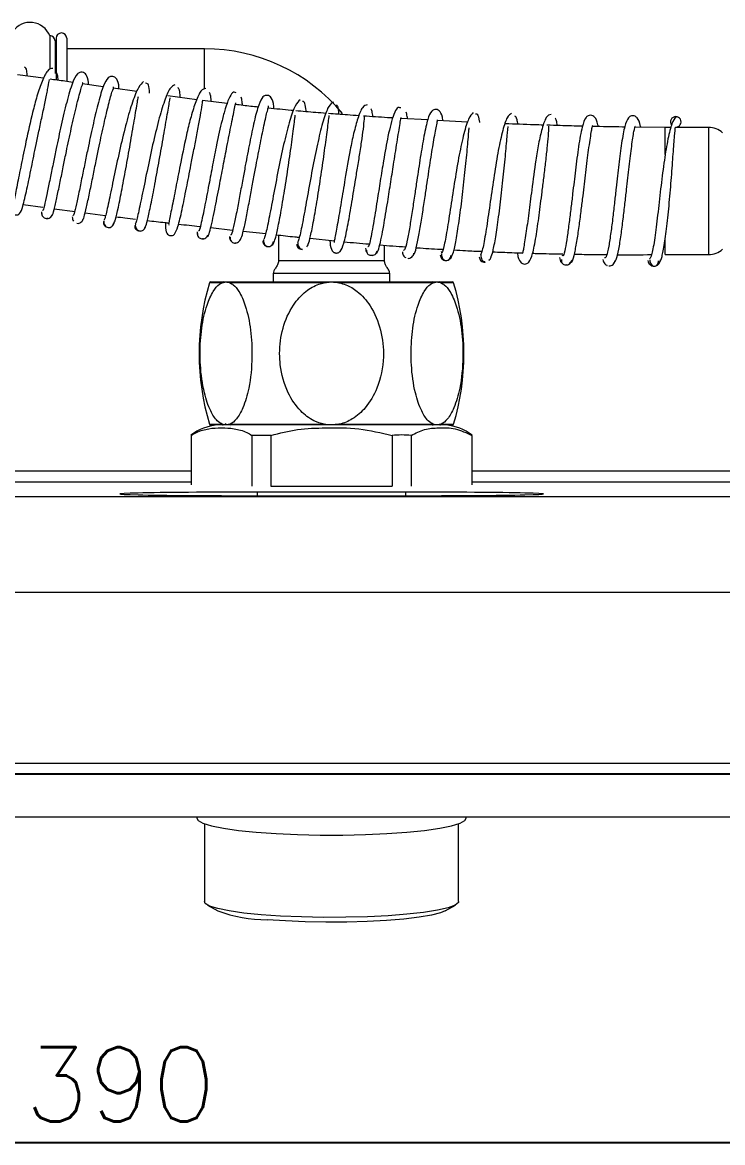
# Model space of a CAD drawing. Extents: x 14808 to 20058, y -13198 to -11680.
# Drawn here: x 18575.6 to 18608.6, y -12795.5 to -12742.6 of the extents above; entities that cross this region are included whole.
import ezdxf

# ---------------------------------------------------------------- set-up
doc = ezdxf.new("R2010")
doc.units = 0
doc.header["$LTSCALE"] = 7
doc.header["$MEASUREMENT"] = 0
doc.layers.get('0').update_dxf_attribs({"color": 2, "linetype": 'CONTINUOUS'})
doc.layers.add('D', color=2, linetype='CONTINUOUS')
doc.styles.add('GHS', font='romans', dxfattribs={"bigfont": 'ghs'})

# ---------------------------------------------------------------- blocks, each defined once
blk = doc.blocks.new('A$C52DF3C04')
at = {"color": 7, "linetype": 'Continuous', "lineweight": 15}
for p, q in [((49.6, 20.918), (49.6, 20.125)), ((49.725, 20.793), (49.725, 20.025)), ((49.75, 20.856), (49.75, 19.879)), ((50, 20.856), (50, 19.842)), ((49.75, 20.606), (49.725, 20.606)), ((53.25, 20.606), (50, 20.606)), ((49.456, 19.911), (48.84, 19.995)), ((50.864, 19.714), (50.374, 19.783)), ((51.656, 19.601), (51.098, 19.681)), ((53.07, 19.406), (52.388, 19.499)), ((53.787, 19.317), (53.208, 19.387)), ((58.519, 18.928), (57.887, 18.965)), ((59.462, 18.879), (58.75, 18.915)), ((64.125, 18.751), (63.407, 18.758)), ((64.26, 18.751), (64.125, 18.751)), ((65.148, 18.751), (64.368, 18.751)), ((48.974, 16.932), (49.439, 16.869)), ((49.707, 16.833), (50.201, 16.766)), ((50.435, 16.736), (50.91, 16.677)), ((51.702, 16.317), (51.742, 16.311)), ((53.399, 16.388), (53.916, 16.33)), ((54.165, 16.303), (54.696, 16.246)), ((55, 16.213), (55, 15.607)), ((55.742, 16.136), (56.317, 16.078)), ((55.531, 15.885), (55.566, 15.88)), ((57.5, 15.607), (57.5, 15.971)), ((58.841, 15.822), (58.849, 15.794)), ((64.125, 15.751), (65.148, 15.751)), ((59.838, 15.591), (59.871, 15.585)), ((53.394, 15.106), (53.694, 15.106)), ((53.672, 15.088), (53.76, 15.106)), ((56.074, 15.088), (53.848, 15.088)), ((53.868, 15.106), (56.076, 15.106)), ((54.875, 15.303), (54.875, 15.106)), ((56.074, 15.088), (56.25, 15.106)), ((56.424, 15.106), (58.632, 15.106)), ((58.652, 15.088), (56.426, 15.088)), ((57.625, 15.106), (57.625, 15.303)), ((58.652, 15.088), (58.74, 15.106)), ((58.806, 15.106), (59.106, 15.106)), ((53.694, 11.731), (53.394, 11.731)), ((53.734, 11.769), (53.756, 11.757)), ((53.848, 11.749), (53.76, 11.731)), ((53.848, 11.749), (56.074, 11.749)), ((53.857, 11.705), (53.857, 11.705)), ((56.076, 11.731), (53.868, 11.731)), ((56.426, 11.749), (56.25, 11.731)), ((58.632, 11.731), (56.424, 11.731)), ((56.426, 11.749), (58.652, 11.749)), ((58.828, 11.749), (58.74, 11.731)), ((59.106, 11.731), (58.806, 11.731)), ((52.938, 11.487), (52.938, 10.321)), ((54.819, 11.487), (54.369, 11.487)), ((54.369, 11.487), (54.369, 10.289)), ((54.819, 11.487), (54.819, 10.285)), ((57.681, 11.487), (57.681, 10.285)), ((58.131, 11.487), (58.131, 10.289)), ((59.563, 11.487), (59.563, 10.321)), ((58, 10.148), (54.5, 10.148)), ((54.5, 10.063), (58, 10.063)), ((54.819, 10.285), (57.681, 10.285)), ((109.323, 10.033), (3.177, 10.033)), ((8.973, 7.783), (103.527, 7.783)), ((9.069, 3.75), (103.431, 3.75)), ((103.5, 3.481), (9, 3.481)), ((103.431, 3.5), (9.069, 3.5)), ((105.625, 2.481), (6.875, 2.481)), ((53.075, 2.481), (53.075, 2.451)), ((59.425, 2.451), (59.425, 2.481)), ((53.25, 2.321), (53.25, 0.486)), ((59.25, 0.486), (59.25, 2.321)), ((53.322, 0.404), (53.566, 0.268)), ((58.934, 0.268), (59.178, 0.404))]:
    blk.add_line(p, q, dxfattribs=at)
at = {"color": 8, "linetype": 'Continuous', "lineweight": 15}
for p, q in [((53.25, 19.657), (53.25, 20.606)), ((64.125, 18.116), (64.125, 18.751)), ((65.148, 18.751), (65.148, 15.751)), ((64.125, 15.751), (64.125, 16.12)), ((57.5, 15.607), (55, 15.607)), ((53.672, 15.088), (53.37, 15.088)), ((57.625, 15.303), (54.875, 15.303)), ((59.13, 15.088), (58.828, 15.088)), ((53.37, 11.749), (53.672, 11.749)), ((58.828, 11.749), (59.13, 11.749)), ((52.938, 10.64), (17.912, 10.64)), ((107.14, 10.64), (59.563, 10.64)), ((17.915, 10.39), (52.938, 10.39)), ((59.563, 10.39), (107.14, 10.39)), ((54.5, 10.063), (54.5, 10.148)), ((58, 10.063), (58, 10.148))]:
    blk.add_line(p, q, dxfattribs=at)
at = {"color": 7, "linetype": 'Continuous', "lineweight": 15, "flags": 128}
for points in [[(53.075, 2.451), (53.101, 2.401), (53.214, 2.335), (53.415, 2.273), (53.697, 2.216), (54.053, 2.165), (54.472, 2.123), (54.942, 2.09), (55.45, 2.068), (55.981, 2.056), (56.519, 2.056), (57.05, 2.068), (57.558, 2.09), (58.028, 2.123), (58.447, 2.165), (58.803, 2.216), (59.085, 2.273), (59.286, 2.335), (59.399, 2.401), (59.425, 2.451)], [(54.59, 0.174), (54.181, 0.215), (53.835, 0.264), (53.563, 0.319), (53.372, 0.38), (53.269, 0.444), (53.25, 0.486)], [(59.25, 0.486), (59.244, 0.462), (59.166, 0.398), (58.999, 0.336), (58.749, 0.279), (58.422, 0.228), (58.03, 0.185), (57.584, 0.151), (57.097, 0.127), (56.584, 0.114), (56.061, 0.112), (55.544, 0.122), (55.049, 0.143), (54.59, 0.174)], [(58.934, 0.268), (58.822, 0.221), (58.606, 0.166), (58.315, 0.116), (57.958, 0.074), (57.546, 0.04), (57.092, 0.016), (56.611, 0.003), (56.118, 0), (55.63, 0.008), (55.161, 0.028), (54.728, 0.057)]]:
    blk.add_lwpolyline(points, dxfattribs=at)
at = {"color": 7, "linetype": 'Continuous', "lineweight": 15}
for centre, radius, start, end in [((49.136, 20.731), 0.5, 22.0243, 144.3147), ((49.6, 20.793), 0.125, 0, 90), ((49.875, 20.856), 0.125, 0, 180), ((53.25, 16.356), 4.25, 39.9379, 90), ((64.374, 18.884), 0.124, 89.4754, 216.4062), ((64.376, 18.883), 0.124, 267.1008, 90.3883), ((65.148, 18.251), 0.5, 48.5904, 90), ((65.148, 16.251), 0.5, 270, 311.4096), ((58.945, 13.418), 5.82, 163.3294, 196.6706), ((53.394, 15.081), 0.025, 90, 163.3294), ((53.695, 15.083), 0.0229, 92.1854, 167.3233), ((53.869, 15.084), 0.0218, 93.7734, 169.7372), ((56.14, 15.092), 0.0655, 167.4676, 183.1582), ((56.36, 15.092), 0.0655, 356.8418, 12.5324), ((58.631, 15.084), 0.0218, 10.2628, 86.2266), ((58.805, 15.083), 0.0229, 12.6767, 87.8146), ((59.106, 15.081), 0.025, 16.6706, 90), ((53.555, 13.418), 5.82, 343.3294, 16.6706), ((53.653, 10.549), 1.187, 94.971, 127.323), ((53.394, 11.756), 0.025, 196.6706, 270), ((53.695, 11.754), 0.0229, 192.6767, 267.8146), ((53.869, 11.752), 0.0218, 190.2628, 266.2266), ((56.14, 11.745), 0.0655, 176.8418, 192.5324), ((56.36, 11.745), 0.0655, 347.4676, 3.1582), ((58.631, 11.752), 0.0218, 273.7734, 349.7372), ((58.805, 11.754), 0.0229, 272.1854, 347.3233), ((58.847, 10.549), 1.187, 52.6846, 85.029), ((59.106, 11.756), 0.025, 270, 343.3294), ((54.728, 3.361), 3.304, 249.4145, 270.0015)]:
    blk.add_arc(centre, radius, start, end, dxfattribs=at)
for centre, start_param, end_param in [((54.5, 10.105), 1.570796, 4.712389), ((58, 10.105), 4.712389, 7.853982)]:
    blk.add_ellipse(centre, major_axis=(3.25, 0), ratio=0.013091, start_param=start_param, end_param=end_param, dxfattribs=at)
for points, knots in [([(49.67, 20.146), (49.63, 20.142), (49.554, 20.133), (49.423, 19.867), (49.303, 19.515), (49.173, 19.036), (49.047, 18.468), (48.923, 17.86), (48.841, 17.448), (48.789, 17.184), (48.762, 17.035), (48.745, 16.953), (48.753, 16.941), (48.756, 16.937)], [0, 0, 0, 0, 0.122003, 0.232758, 0.331688, 0.419025, 0.56044, 0.670863, 0.787102, 0.848853, 0.91261, 0.971703, 1, 1, 1, 1]), ([(49.07, 19.963), (49.067, 20.006), (49.057, 20.15), (49.026, 20.165), (49.005, 20.175)], [0, 0, 0, 0, 0.297509, 1, 1, 1, 1]), ([(48.69, 16.949), (48.69, 16.945), (48.685, 16.826), (48.696, 16.772), (48.737, 16.711), (48.766, 16.695), (48.782, 16.69), (48.796, 16.687), (48.823, 16.685), (48.856, 16.694), (48.916, 16.738), (48.967, 16.887), (49.056, 17.262), (49.163, 17.786), (49.262, 18.271), (49.349, 18.684), (49.423, 19.033), (49.496, 19.377), (49.556, 19.67), (49.591, 19.861), (49.594, 19.879), (49.595, 19.887)], [0, 0, 0, 0, 0.003789, 0.095794, 0.122937, 0.131869, 0.135275, 0.138082, 0.140889, 0.153195, 0.180408, 0.272716, 0.385335, 0.487976, 0.583862, 0.639758, 0.703668, 0.775053, 0.853369, 0.938361, 1, 1, 1, 1]), ([(50.515, 19.763), (50.514, 19.779), (50.509, 19.895), (50.481, 19.966), (50.428, 20.034), (50.364, 20.06), (50.296, 20.05), (50.221, 19.994), (50.13, 19.81), (50.005, 19.386), (49.874, 18.828), (49.768, 18.329), (49.683, 17.916), (49.612, 17.569), (49.543, 17.227), (49.483, 16.944), (49.442, 16.775), (49.435, 16.79), (49.432, 16.795)], [0, 0, 0, 0, 0.012445, 0.091422, 0.119395, 0.13973, 0.161475, 0.193804, 0.289935, 0.401675, 0.502524, 0.595585, 0.649774, 0.71215, 0.782542, 0.86078, 0.946636, 1, 1, 1, 1]), ([(50.146, 19.815), (50.021, 19.833), (49.843, 19.858), (49.663, 19.882), (49.609, 19.89)], [0, 0, 0, 0, 0.6947611, 1, 1, 1, 1]), ([(49.8, 19.864), (49.796, 19.91), (49.786, 20.01), (49.765, 20.039), (49.755, 20.055)], [0, 0, 0, 0, 0.47123, 1, 1, 1, 1]), ([(51.234, 19.661), (51.234, 19.668), (51.231, 19.792), (51.203, 19.863), (51.149, 19.935), (51.086, 19.962), (51.017, 19.952), (50.947, 19.901), (50.863, 19.743), (50.752, 19.376), (50.631, 18.868), (50.528, 18.389), (50.442, 17.972), (50.368, 17.612), (50.294, 17.244), (50.225, 16.92), (50.171, 16.688), (50.155, 16.675), (50.147, 16.668)], [0, 0, 0, 0, 0.005114, 0.092385, 0.122113, 0.142559, 0.163, 0.192656, 0.279579, 0.381709, 0.477187, 0.568782, 0.622692, 0.684791, 0.754992, 0.833169, 0.919193, 1, 1, 1, 1]), ([(51.814, 19.835), (51.774, 19.799), (51.693, 19.726), (51.552, 19.368), (51.406, 18.871), (51.26, 18.268), (51.125, 17.642), (51.01, 17.078), (50.937, 16.743), (50.895, 16.586), (50.882, 16.564), (50.875, 16.554)], [0, 0, 0, 0, 0.112149, 0.229052, 0.349586, 0.473206, 0.599771, 0.729407, 0.862425, 0.930692, 1, 1, 1, 1]), ([(49.645, 16.673), (49.651, 16.67), (49.666, 16.664), (49.715, 16.855), (49.78, 17.15), (49.852, 17.498), (49.923, 17.846), (50.007, 18.256), (50.112, 18.747), (50.212, 19.185), (50.286, 19.478), (50.336, 19.655), (50.368, 19.762), (50.385, 19.802), (50.377, 19.804), (50.376, 19.804)], [0, 0, 0, 0, 0.083793, 0.191071, 0.287886, 0.374418, 0.450866, 0.517363, 0.629706, 0.74968, 0.814049, 0.880947, 0.944151, 0.993551, 1, 1, 1, 1]), ([(50.377, 16.574), (50.387, 16.585), (50.406, 16.607), (50.464, 16.85), (50.534, 17.177), (50.609, 17.544), (50.682, 17.903), (50.767, 18.316), (50.868, 18.789), (50.984, 19.274), (51.063, 19.597), (51.119, 19.707), (51.102, 19.708), (51.102, 19.708)], [0, 0, 0, 0, 0.110814, 0.218165, 0.315291, 0.402303, 0.479285, 0.546327, 0.658707, 0.77419, 0.895533, 0.998208, 1, 1, 1, 1]), ([(52.55, 19.759), (52.514, 19.739), (52.438, 19.7), (52.306, 19.39), (52.167, 18.926), (52.026, 18.339), (51.891, 17.705), (51.771, 17.111), (51.691, 16.732), (51.642, 16.534), (51.625, 16.49), (51.617, 16.468)], [0, 0, 0, 0, 0.112078, 0.228818, 0.349217, 0.472757, 0.599301, 0.728996, 0.862175, 0.930562, 1, 1, 1, 1]), ([(51.955, 19.559), (51.954, 19.58), (51.948, 19.69), (51.922, 19.797), (51.883, 19.795), (51.863, 19.794)], [0, 0, 0, 0, 0.10241, 0.534371, 1, 1, 1, 1]), ([(53.284, 19.67), (53.246, 19.665), (53.174, 19.656), (53.05, 19.387), (52.938, 19.033), (52.817, 18.551), (52.7, 17.982), (52.582, 17.375), (52.502, 16.964), (52.45, 16.701), (52.421, 16.553), (52.402, 16.468), (52.408, 16.454), (52.411, 16.449)], [0, 0, 0, 0, 0.121923, 0.232646, 0.331539, 0.41879, 0.55999, 0.670092, 0.78541, 0.846458, 0.90938, 0.967866, 1, 1, 1, 1]), ([(52.678, 19.459), (52.676, 19.508), (52.667, 19.659), (52.639, 19.674), (52.621, 19.684)], [0, 0, 0, 0, 0.325783, 1, 1, 1, 1]), ([(53.996, 19.57), (53.969, 19.582), (53.918, 19.603), (53.83, 19.45), (53.746, 19.215), (53.648, 18.86), (53.547, 18.4), (53.444, 17.872), (53.345, 17.35), (53.262, 16.915), (53.197, 16.597), (53.154, 16.403), (53.124, 16.297), (53.116, 16.313), (53.114, 16.319)], [0, 0, 0, 0, 0.095446, 0.182622, 0.261413, 0.331969, 0.448984, 0.536791, 0.624045, 0.737873, 0.804835, 0.878104, 0.957528, 1, 1, 1, 1]), ([(53.412, 19.363), (53.411, 19.367), (53.409, 19.439), (53.396, 19.524), (53.378, 19.558), (53.369, 19.576)], [0, 0, 0, 0, 0.030966, 0.510198, 1, 1, 1, 1]), ([(51.113, 16.478), (51.125, 16.504), (51.149, 16.557), (51.217, 16.854), (51.306, 17.294), (51.409, 17.849), (51.515, 18.448), (51.609, 18.991), (51.67, 19.364), (51.686, 19.455), (51.691, 19.484)], [0, 0, 0, 0, 0.121486, 0.247971, 0.378795, 0.513315, 0.651011, 0.791628, 0.935506, 1, 1, 1, 1]), ([(51.857, 16.402), (51.872, 16.444), (51.901, 16.531), (51.975, 16.87), (52.068, 17.341), (52.173, 17.911), (52.278, 18.503), (52.368, 19.02), (52.426, 19.365), (52.439, 19.43), (52.444, 19.453)], [0, 0, 0, 0, 0.119323, 0.243608, 0.372259, 0.504636, 0.640196, 0.778686, 0.9204, 1, 1, 1, 1]), ([(52.33, 16.507), (52.33, 16.488), (52.328, 16.353), (52.342, 16.286), (52.389, 16.224), (52.419, 16.207), (52.448, 16.199), (52.512, 16.201), (52.56, 16.25), (52.632, 16.404), (52.717, 16.781), (52.823, 17.302), (52.917, 17.788), (52.999, 18.202), (53.067, 18.552), (53.133, 18.898), (53.183, 19.19), (53.21, 19.372), (53.209, 19.391), (53.209, 19.398)], [0, 0, 0, 0, 0.014657, 0.106744, 0.134857, 0.144478, 0.151389, 0.158322, 0.196126, 0.288738, 0.400731, 0.503318, 0.59965, 0.655871, 0.720143, 0.791888, 0.87057, 0.955921, 1, 1, 1, 1]), ([(53.312, 16.182), (53.32, 16.178), (53.337, 16.168), (53.38, 16.305), (53.434, 16.526), (53.506, 16.868), (53.592, 17.318), (53.692, 17.841), (53.772, 18.252), (53.837, 18.581), (53.889, 18.842), (53.937, 19.079), (53.973, 19.256), (53.993, 19.35), (53.993, 19.335), (53.993, 19.33)], [0, 0, 0, 0, 0.069897, 0.157804, 0.237758, 0.30993, 0.430908, 0.522524, 0.613628, 0.669633, 0.73213, 0.800776, 0.875277, 0.955439, 1, 1, 1, 1]), ([(54.887, 19.195), (54.887, 19.211), (54.881, 19.345), (54.852, 19.421), (54.8, 19.489), (54.736, 19.515), (54.669, 19.503), (54.603, 19.451), (54.526, 19.292), (54.428, 18.922), (54.321, 18.41), (54.229, 17.927), (54.152, 17.509), (54.085, 17.148), (54.016, 16.78), (53.95, 16.457), (53.895, 16.227), (53.875, 16.214), (53.865, 16.208)], [0, 0, 0, 0, 0.0117933, 0.098752, 0.1278057, 0.147266, 0.1667358, 0.1957304, 0.2823604, 0.3846776, 0.4800044, 0.5711375, 0.6247124, 0.6864103, 0.7561077, 0.8336726, 0.9189294, 1, 1, 1, 1]), ([(54.147, 19.274), (54.145, 19.307), (54.139, 19.4), (54.127, 19.438), (54.119, 19.463)], [0, 0, 0, 0, 0.352616, 1, 1, 1, 1]), ([(55.507, 19.406), (55.47, 19.369), (55.393, 19.293), (55.265, 18.932), (55.134, 18.429), (55.006, 17.823), (54.886, 17.194), (54.781, 16.629), (54.711, 16.295), (54.668, 16.139), (54.652, 16.117), (54.644, 16.106)], [0, 0, 0, 0, 0.112336, 0.229444, 0.350159, 0.473871, 0.600427, 0.729954, 0.86276, 0.930873, 1, 1, 1, 1]), ([(56.294, 19.351), (56.259, 19.33), (56.187, 19.289), (56.067, 18.974), (55.945, 18.505), (55.823, 17.914), (55.706, 17.277), (55.6, 16.681), (55.527, 16.302), (55.478, 16.103), (55.459, 16.059), (55.449, 16.037)], [0, 0, 0, 0, 0.1122511, 0.2291776, 0.3497079, 0.4733213, 0.5998702, 0.7294784, 0.8624633, 0.9307154, 1, 1, 1, 1]), ([(55.65, 19.123), (55.649, 19.147), (55.641, 19.26), (55.614, 19.367), (55.58, 19.364), (55.562, 19.362)], [0, 0, 0, 0, 0.118887, 0.554772, 1, 1, 1, 1]), ([(54.519, 19.232), (54.461, 19.238), (54.281, 19.256), (54.103, 19.278), (53.982, 19.294)], [0, 0, 0, 0, 0.324492, 1, 1, 1, 1]), ([(54.088, 16.1), (54.101, 16.112), (54.127, 16.135), (54.188, 16.383), (54.256, 16.714), (54.326, 17.084), (54.393, 17.445), (54.47, 17.86), (54.561, 18.337), (54.661, 18.826), (54.726, 19.112), (54.763, 19.237), (54.763, 19.255), (54.763, 19.263)], [0, 0, 0, 0, 0.114755, 0.221869, 0.318706, 0.405384, 0.482038, 0.548764, 0.66067, 0.776017, 0.897556, 0.955379, 1, 1, 1, 1]), ([(55.353, 19.149), (55.335, 19.15), (55.135, 19.168), (54.935, 19.189), (54.754, 19.209)], [0, 0, 0, 0, 0.090997, 1, 1, 1, 1]), ([(54.879, 16.025), (54.893, 16.051), (54.922, 16.106), (54.991, 16.405), (55.074, 16.849), (55.166, 17.408), (55.257, 18.01), (55.333, 18.555), (55.379, 18.924), (55.39, 19.014), (55.394, 19.039)], [0, 0, 0, 0, 0.122729, 0.250419, 0.382401, 0.518024, 0.656731, 0.79826, 0.942988, 1, 1, 1, 1]), ([(56.121, 19.085), (56.039, 19.091), (55.801, 19.109), (55.563, 19.13), (55.407, 19.144)], [0, 0, 0, 0, 0.343007, 1, 1, 1, 1]), ([(55.689, 15.969), (55.705, 16.012), (55.738, 16.1), (55.809, 16.442), (55.893, 16.918), (55.984, 17.491), (56.07, 18.087), (56.141, 18.605), (56.184, 18.946), (56.193, 19.01), (56.196, 19.031)], [0, 0, 0, 0, 0.120751, 0.24648, 0.376541, 0.510266, 0.647126, 0.786859, 0.929768, 1, 1, 1, 1]), ([(56.897, 19.028), (56.806, 19.034), (56.566, 19.049), (56.327, 19.068), (56.179, 19.08)], [0, 0, 0, 0, 0.380073, 1, 1, 1, 1]), ([(57.093, 19.286), (57.056, 19.28), (56.985, 19.268), (56.873, 18.995), (56.775, 18.637), (56.672, 18.151), (56.575, 17.578), (56.476, 16.971), (56.39, 16.471), (56.338, 16.181), (56.31, 16.058), (56.314, 16.043), (56.316, 16.037)], [0, 0, 0, 0, 0.121904, 0.232597, 0.331446, 0.418633, 0.559654, 0.669405, 0.783516, 0.904782, 0.962417, 1, 1, 1, 1]), ([(56.428, 19.061), (56.424, 19.107), (56.411, 19.254), (56.385, 19.268), (56.367, 19.277)], [0, 0, 0, 0, 0.315505, 1, 1, 1, 1]), ([(57.884, 19.211), (57.857, 19.221), (57.805, 19.241), (57.724, 19.084), (57.65, 18.846), (57.567, 18.487), (57.484, 18.023), (57.4, 17.492), (57.318, 16.967), (57.248, 16.532), (57.191, 16.213), (57.15, 16.021), (57.12, 15.915), (57.109, 15.933), (57.105, 15.939)], [0, 0, 0, 0, 0.095344, 0.182429, 0.26111, 0.331554, 0.448332, 0.53592, 0.622935, 0.736323, 0.802936, 0.875748, 0.954566, 1, 1, 1, 1]), ([(57.227, 19.006), (57.221, 19.053), (57.208, 19.151), (57.19, 19.179), (57.18, 19.194)], [0, 0, 0, 0, 0.475072, 1, 1, 1, 1]), ([(58.878, 18.908), (58.878, 18.911), (58.866, 19.03), (58.836, 19.094), (58.78, 19.161), (58.716, 19.184), (58.649, 19.169), (58.585, 19.114), (58.516, 18.952), (58.434, 18.578), (58.347, 18.062), (58.274, 17.576), (58.212, 17.156), (58.157, 16.793), (58.099, 16.425), (58.041, 16.1), (57.988, 15.869), (57.963, 15.857), (57.951, 15.852)], [0, 0, 0, 0, 0.0022881, 0.0898991, 0.1192372, 0.138942, 0.1586575, 0.1879625, 0.2753999, 0.3786214, 0.4747495, 0.5666119, 0.6205855, 0.6827202, 0.7528585, 0.8308469, 0.9164813, 1, 1, 1, 1]), ([(58.043, 18.956), (58.041, 18.976), (58.032, 19.054), (58.02, 19.086), (58.011, 19.109)], [0, 0, 0, 0, 0.25262, 1, 1, 1, 1]), ([(59.594, 19.106), (59.558, 19.068), (59.484, 18.988), (59.371, 18.621), (59.261, 18.113), (59.157, 17.502), (59.061, 16.87), (58.974, 16.304), (58.912, 15.968), (58.868, 15.812), (58.849, 15.79), (58.84, 15.779)], [0, 0, 0, 0, 0.112602, 0.229946, 0.350854, 0.474682, 0.601228, 0.730613, 0.863156, 0.931092, 1, 1, 1, 1]), ([(59.749, 18.866), (59.747, 18.878), (59.734, 18.976), (59.703, 19.072), (59.668, 19.069), (59.65, 19.067)], [0, 0, 0, 0, 0.061504, 0.52187, 1, 1, 1, 1]), ([(60.499, 19.085), (60.464, 19.063), (60.393, 19.019), (60.287, 18.698), (60.184, 18.224), (60.087, 17.628), (59.995, 16.987), (59.909, 16.388), (59.845, 16.008), (59.799, 15.809), (59.778, 15.765), (59.767, 15.742)], [0, 0, 0, 0, 0.112475, 0.229605, 0.350284, 0.473962, 0.600497, 0.730004, 0.862787, 0.930888, 1, 1, 1, 1]), ([(61.431, 19.057), (61.393, 19.049), (61.321, 19.033), (61.221, 18.755), (61.138, 18.393), (61.055, 17.903), (60.981, 17.327), (60.904, 16.718), (60.836, 16.222), (60.786, 15.925), (60.765, 15.804), (60.754, 15.773), (60.762, 15.774), (60.762, 15.774)], [0, 0, 0, 0, 0.121723, 0.232203, 0.33083, 0.417819, 0.558484, 0.667712, 0.780311, 0.899082, 0.955675, 0.999756, 1, 1, 1, 1]), ([(62.543, 18.773), (62.54, 18.787), (62.522, 18.901), (62.487, 18.967), (62.427, 19.027), (62.36, 19.046), (62.294, 19.028), (62.228, 18.963), (62.159, 18.772), (62.082, 18.336), (62.008, 17.767), (61.949, 17.26), (61.899, 16.842), (61.856, 16.493), (61.809, 16.151), (61.763, 15.871), (61.722, 15.702), (61.702, 15.721), (61.693, 15.729)], [0, 0, 0, 0, 0.0116541, 0.0906023, 0.1183927, 0.1384258, 0.1598641, 0.1919316, 0.2876652, 0.3991169, 0.4995801, 0.5921498, 0.6459874, 0.7078407, 0.7774675, 0.8545644, 0.9388188, 1, 1, 1, 1]), ([(56.213, 16.088), (56.213, 16.073), (56.219, 15.941), (56.24, 15.872), (56.294, 15.811), (56.326, 15.795), (56.355, 15.788), (56.418, 15.792), (56.474, 15.844), (56.545, 16.006), (56.626, 16.384), (56.717, 16.905), (56.797, 17.392), (56.866, 17.809), (56.922, 18.161), (56.974, 18.51), (57.013, 18.802), (57.03, 18.983), (57.028, 19.003), (57.027, 19.009)], [0, 0, 0, 0, 0.012054, 0.104149, 0.133542, 0.144095, 0.152043, 0.160033, 0.200107, 0.292701, 0.403385, 0.505497, 0.602086, 0.658554, 0.723096, 0.795112, 0.874059, 0.959645, 1, 1, 1, 1]), ([(57.695, 18.976), (57.654, 18.978), (57.424, 18.991), (57.194, 19.007), (57.005, 19.021)], [0, 0, 0, 0, 0.177666, 1, 1, 1, 1]), ([(57.287, 15.788), (57.299, 15.783), (57.325, 15.773), (57.374, 15.917), (57.427, 16.143), (57.492, 16.489), (57.567, 16.944), (57.649, 17.471), (57.715, 17.886), (57.768, 18.217), (57.809, 18.48), (57.846, 18.718), (57.875, 18.896), (57.89, 18.99), (57.89, 18.976), (57.89, 18.971)], [0, 0, 0, 0, 0.07984, 0.167333, 0.246829, 0.318507, 0.438506, 0.529287, 0.619503, 0.674954, 0.736812, 0.804743, 0.87843, 0.957705, 1, 1, 1, 1]), ([(58.168, 15.734), (58.185, 15.747), (58.218, 15.773), (58.279, 16.027), (58.34, 16.363), (58.4, 16.736), (58.455, 17.101), (58.518, 17.519), (58.59, 18.001), (58.668, 18.489), (58.738, 18.839), (58.749, 18.904), (58.753, 18.933)], [0, 0, 0, 0, 0.117645, 0.224731, 0.321438, 0.407922, 0.484359, 0.550863, 0.662353, 0.777251, 0.898326, 1, 1, 1, 1]), ([(60.006, 15.674), (60.024, 15.718), (60.06, 15.808), (60.125, 16.155), (60.195, 16.636), (60.265, 17.214), (60.328, 17.813), (60.378, 18.335), (60.408, 18.682), (60.415, 18.747), (60.418, 18.771)], [0, 0, 0, 0, 0.120048, 0.244969, 0.374099, 0.506784, 0.642488, 0.78093, 0.922412, 1, 1, 1, 1]), ([(61.251, 18.807), (61.178, 18.81), (60.876, 18.819), (60.575, 18.831), (60.347, 18.84)], [0, 0, 0, 0, 0.243329, 1, 1, 1, 1]), ([(60.647, 18.829), (60.642, 18.865), (60.621, 19), (60.595, 19.01), (60.575, 19.017)], [0, 0, 0, 0, 0.2687492, 1, 1, 1, 1]), ([(60.636, 15.794), (60.636, 15.791), (60.651, 15.672), (60.684, 15.609), (60.741, 15.544), (60.807, 15.524), (60.873, 15.54), (60.935, 15.598), (61.001, 15.763), (61.074, 16.143), (61.148, 16.663), (61.21, 17.152), (61.262, 17.571), (61.305, 17.925), (61.343, 18.276), (61.371, 18.571), (61.383, 18.757), (61.381, 18.776), (61.38, 18.783)], [0, 0, 0, 0, 0.0029248, 0.0944422, 0.1251639, 0.1458713, 0.1666958, 0.1975875, 0.289574, 0.3980511, 0.498941, 0.5951672, 0.6515379, 0.7159494, 0.7878131, 0.8665552, 0.951884, 1, 1, 1, 1]), ([(62.175, 18.781), (61.998, 18.785), (61.716, 18.792), (61.434, 18.801), (61.328, 18.805)], [0, 0, 0, 0, 0.624892, 1, 1, 1, 1]), ([(61.583, 18.797), (61.574, 18.839), (61.555, 18.932), (61.535, 18.958), (61.524, 18.972)], [0, 0, 0, 0, 0.450905, 1, 1, 1, 1]), ([(61.858, 15.56), (61.88, 15.557), (61.923, 15.55), (61.987, 15.768), (62.046, 16.078), (62.098, 16.436), (62.143, 16.794), (62.194, 17.212), (62.253, 17.713), (62.309, 18.16), (62.351, 18.459), (62.381, 18.642), (62.4, 18.751), (62.412, 18.792), (62.404, 18.793), (62.404, 18.793)], [0, 0, 0, 0, 0.113339, 0.218251, 0.312581, 0.396633, 0.470679, 0.534983, 0.643413, 0.759162, 0.821263, 0.885787, 0.946783, 0.99427, 1, 1, 1, 1]), ([(63.169, 18.761), (63.153, 18.761), (62.897, 18.764), (62.642, 18.77), (62.403, 18.775)], [0, 0, 0, 0, 0.063824, 1, 1, 1, 1]), ([(63.548, 18.757), (63.547, 18.762), (63.527, 18.883), (63.49, 18.949), (63.427, 19.014), (63.361, 19.034), (63.294, 19.016), (63.23, 18.955), (63.165, 18.789), (63.097, 18.411), (63.03, 17.894), (62.976, 17.406), (62.928, 16.984), (62.887, 16.619), (62.84, 16.25), (62.791, 15.924), (62.74, 15.691), (62.708, 15.679), (62.693, 15.674)], [0, 0, 0, 0, 0.003789, 0.0907569, 0.1206202, 0.1413693, 0.1621118, 0.1919175, 0.2786343, 0.3803215, 0.4753835, 0.5665877, 0.6202046, 0.6818937, 0.7514885, 0.828788, 0.9135805, 1, 1, 1, 1]), ([(62.906, 15.551), (62.928, 15.566), (62.968, 15.594), (63.028, 15.854), (63.082, 16.194), (63.131, 16.571), (63.174, 16.939), (63.221, 17.36), (63.274, 17.843), (63.338, 18.338), (63.381, 18.669), (63.424, 18.784), (63.407, 18.784), (63.407, 18.784)], [0, 0, 0, 0, 0.117972, 0.225243, 0.322005, 0.408474, 0.484836, 0.551249, 0.662409, 0.776438, 0.89613, 0.997564, 1, 1, 1, 1]), ([(64.381, 19.007), (64.347, 18.962), (64.279, 18.87), (64.187, 18.497), (64.102, 17.988), (64.025, 17.376), (63.954, 16.743), (63.886, 16.175), (63.83, 15.838), (63.786, 15.681), (63.763, 15.659), (63.752, 15.648)], [0, 0, 0, 0, 0.113055, 0.230303, 0.350977, 0.474635, 0.601129, 0.73054, 0.863137, 0.931099, 1, 1, 1, 1]), ([(59.073, 15.694), (59.09, 15.722), (59.124, 15.778), (59.189, 16.082), (59.261, 16.531), (59.334, 17.095), (59.402, 17.702), (59.456, 18.25), (59.487, 18.622), (59.495, 18.712), (59.497, 18.739)], [0, 0, 0, 0, 0.122777, 0.250417, 0.382265, 0.517626, 0.65592, 0.796898, 0.940968, 1, 1, 1, 1]), ([(63.983, 15.558), (64.003, 15.587), (64.042, 15.647), (64.104, 15.954), (64.165, 16.408), (64.223, 16.978), (64.274, 17.589), (64.315, 18.15), (64.347, 18.594), (64.362, 18.704), (64.369, 18.76)], [0, 0, 0, 0, 0.112674, 0.229793, 0.350822, 0.475158, 0.602299, 0.73197, 0.864276, 1, 1, 1, 1]), ([(49.405, 16.762), (49.403, 16.744), (49.402, 16.724), (49.41, 16.707), (49.411, 16.706)], [0, 0, 0, 0, 0.925501, 1, 1, 1, 1]), ([(49.409, 16.734), (49.409, 16.718), (49.408, 16.687), (49.432, 16.646), (49.467, 16.616), (49.512, 16.601), (49.542, 16.609), (49.557, 16.612)], [0, 0, 0, 0, 0.20485, 0.409674, 0.613937, 0.816942, 1, 1, 1, 1]), ([(49.514, 16.605), (49.514, 16.605), (49.529, 16.598), (49.564, 16.604), (49.607, 16.621), (49.643, 16.655), (49.652, 16.685), (49.657, 16.7)], [0, 0, 0, 0, 0.000054, 0.253078, 0.505518, 0.755184, 1, 1, 1, 1]), ([(50.132, 16.639), (50.132, 16.622), (50.134, 16.588), (50.148, 16.554), (50.161, 16.542), (50.161, 16.542)], [0, 0, 0, 0, 0.482483, 0.9746179, 1, 1, 1, 1]), ([(50.242, 16.491), (50.242, 16.491), (50.258, 16.484), (50.293, 16.492), (50.337, 16.512), (50.373, 16.548), (50.382, 16.58), (50.387, 16.595)], [0, 0, 0, 0, 0.000049, 0.253088, 0.505558, 0.755234, 1, 1, 1, 1]), ([(50.865, 16.531), (50.865, 16.515), (50.866, 16.481), (50.891, 16.438), (50.928, 16.404), (50.961, 16.396), (50.977, 16.392)], [0, 0, 0, 0, 0.2444643, 0.4940658, 0.746679, 1, 1, 1, 1]), ([(50.876, 16.54), (50.875, 16.523), (50.874, 16.489), (50.896, 16.443), (50.931, 16.407), (50.976, 16.388), (51.025, 16.392), (51.067, 16.414), (51.101, 16.451), (51.108, 16.482), (51.112, 16.498)], [0, 0, 0, 0, 0.125353, 0.250706, 0.375744, 0.500034, 0.624318, 0.74934, 0.87467, 1, 1, 1, 1]), ([(51.068, 16.42), (51.069, 16.42), (51.085, 16.429), (51.108, 16.458), (51.118, 16.491), (51.123, 16.507)], [0, 0, 0, 0, 0.028753, 0.519423, 1, 1, 1, 1]), ([(51.166, 16.644), (51.236, 16.636), (51.387, 16.616), (51.539, 16.599), (51.621, 16.589)], [0, 0, 0, 0, 0.458381, 1, 1, 1, 1]), ([(51.604, 16.437), (51.605, 16.421), (51.606, 16.389), (51.632, 16.349), (51.67, 16.318), (51.703, 16.312), (51.719, 16.309)], [0, 0, 0, 0, 0.244031, 0.493535, 0.746321, 1, 1, 1, 1]), ([(51.62, 16.467), (51.619, 16.45), (51.618, 16.414), (51.64, 16.365), (51.674, 16.327), (51.719, 16.305), (51.766, 16.306), (51.808, 16.326), (51.841, 16.359), (51.848, 16.39), (51.852, 16.405)], [0, 0, 0, 0, 0.1252783, 0.2505631, 0.3755784, 0.499917, 0.6242757, 0.749339, 0.8746789, 1, 1, 1, 1]), ([(51.843, 16.377), (51.845, 16.38), (51.859, 16.395), (51.864, 16.417), (51.868, 16.435)], [0, 0, 0, 0, 0.159207, 1, 1, 1, 1]), ([(51.904, 16.557), (52.042, 16.54), (52.211, 16.52), (52.381, 16.501), (52.411, 16.498)], [0, 0, 0, 0, 0.819232, 1, 1, 1, 1]), ([(52.639, 16.472), (52.805, 16.453), (52.981, 16.434), (53.156, 16.414), (53.166, 16.413)], [0, 0, 0, 0, 0.945724, 1, 1, 1, 1]), ([(53.076, 16.288), (53.075, 16.269), (53.075, 16.244), (53.086, 16.224), (53.089, 16.219)], [0, 0, 0, 0, 0.772034, 1, 1, 1, 1]), ([(53.086, 16.251), (53.086, 16.235), (53.085, 16.204), (53.109, 16.163), (53.144, 16.135), (53.188, 16.121), (53.217, 16.13), (53.23, 16.134)], [0, 0, 0, 0, 0.206142, 0.412386, 0.61832, 0.823268, 1, 1, 1, 1]), ([(53.19, 16.126), (53.19, 16.126), (53.206, 16.119), (53.241, 16.124), (53.285, 16.142), (53.321, 16.176), (53.33, 16.206), (53.335, 16.221)], [0, 0, 0, 0, 0.000077, 0.254359, 0.507355, 0.756646, 1, 1, 1, 1]), ([(53.843, 16.175), (53.844, 16.157), (53.847, 16.122), (53.864, 16.086), (53.879, 16.073), (53.881, 16.071)], [0, 0, 0, 0, 0.45365, 0.918334, 1, 1, 1, 1]), ([(53.858, 16.162), (53.857, 16.145), (53.856, 16.112), (53.88, 16.068), (53.914, 16.036), (53.957, 16.02), (53.984, 16.027), (53.996, 16.03)], [0, 0, 0, 0, 0.209701, 0.419397, 0.628674, 0.836884, 1, 1, 1, 1]), ([(53.96, 16.025), (53.96, 16.025), (53.976, 16.019), (54.011, 16.027), (54.056, 16.048), (54.092, 16.085), (54.101, 16.117), (54.106, 16.134)], [0, 0, 0, 0, 0.000053, 0.254273, 0.507244, 0.756569, 1, 1, 1, 1]), ([(54.944, 16.219), (55.092, 16.203), (55.274, 16.182), (55.456, 16.164), (55.49, 16.161)], [0, 0, 0, 0, 0.811124, 1, 1, 1, 1]), ([(54.628, 16.079), (54.629, 16.062), (54.631, 16.028), (54.659, 15.985), (54.698, 15.951), (54.731, 15.944), (54.748, 15.941)], [0, 0, 0, 0, 0.243088, 0.492326, 0.74546, 1, 1, 1, 1]), ([(54.647, 16.09), (54.646, 16.072), (54.645, 16.037), (54.668, 15.991), (54.702, 15.955), (54.747, 15.937), (54.794, 15.942), (54.835, 15.966), (54.867, 16.004), (54.873, 16.036), (54.876, 16.053)], [0, 0, 0, 0, 0.1252716, 0.2505723, 0.3756624, 0.5001339, 0.624576, 0.7495942, 0.8748071, 1, 1, 1, 1]), ([(54.834, 15.969), (54.837, 15.971), (54.855, 15.981), (54.88, 16.013), (54.89, 16.047), (54.895, 16.064)], [0, 0, 0, 0, 0.090179, 0.550785, 1, 1, 1, 1]), ([(55.429, 15.998), (55.431, 15.982), (55.434, 15.95), (55.463, 15.91), (55.503, 15.88), (55.537, 15.876), (55.554, 15.874)], [0, 0, 0, 0, 0.24235, 0.491409, 0.744842, 1, 1, 1, 1]), ([(55.455, 16.038), (55.455, 16.019), (55.453, 15.981), (55.476, 15.931), (55.509, 15.891), (55.539, 15.88), (55.554, 15.874)], [0, 0, 0, 0, 0.250075, 0.500437, 0.7507, 1, 1, 1, 1]), ([(55.668, 15.938), (55.675, 15.945), (55.693, 15.966), (55.7, 15.995), (55.704, 16.014)], [0, 0, 0, 0, 0.336913, 1, 1, 1, 1]), ([(56.547, 16.055), (56.547, 16.055), (56.742, 16.035), (56.936, 16.019), (57.131, 16.003)], [0, 0, 0, 0, 0.00247, 1, 1, 1, 1]), ([(57.054, 15.902), (57.055, 15.882), (57.057, 15.849), (57.074, 15.822), (57.081, 15.812)], [0, 0, 0, 0, 0.59725, 1, 1, 1, 1]), ([(57.386, 15.98), (57.39, 15.98), (57.593, 15.962), (57.797, 15.948), (57.998, 15.934)], [0, 0, 0, 0, 0.015861, 1, 1, 1, 1]), ([(58.247, 15.915), (58.279, 15.913), (58.491, 15.897), (58.703, 15.886), (58.884, 15.876)], [0, 0, 0, 0, 0.150209, 1, 1, 1, 1]), ([(59.136, 15.861), (59.229, 15.856), (59.451, 15.842), (59.672, 15.833), (59.801, 15.829)], [0, 0, 0, 0, 0.419708, 1, 1, 1, 1]), ([(55, 15.607), (54.994, 15.574), (54.983, 15.51), (54.93, 15.439), (54.886, 15.373), (54.879, 15.326), (54.875, 15.303)], [0, 0, 0, 0, 0.292062, 0.576775, 0.791936, 1, 1, 1, 1]), ([(57.078, 15.857), (57.077, 15.841), (57.077, 15.809), (57.1, 15.769), (57.135, 15.741), (57.177, 15.731), (57.205, 15.742), (57.217, 15.746)], [0, 0, 0, 0, 0.207299, 0.414923, 0.622584, 0.82961, 1, 1, 1, 1]), ([(57.18, 15.735), (57.18, 15.735), (57.196, 15.729), (57.232, 15.735), (57.277, 15.754), (57.313, 15.79), (57.322, 15.822), (57.327, 15.838)], [0, 0, 0, 0, 0.000108, 0.25576, 0.509366, 0.758247, 1, 1, 1, 1]), ([(57.625, 15.303), (57.619, 15.332), (57.607, 15.392), (57.553, 15.46), (57.51, 15.53), (57.503, 15.581), (57.5, 15.607)], [0, 0, 0, 0, 0.264401, 0.543716, 0.768127, 1, 1, 1, 1]), ([(57.921, 15.814), (57.923, 15.796), (57.927, 15.759), (57.958, 15.714), (57.985, 15.686), (58.002, 15.68), (58.003, 15.68)], [0, 0, 0, 0, 0.318901, 0.647079, 0.981337, 1, 1, 1, 1]), ([(58.05, 15.665), (58.05, 15.665), (58.066, 15.659), (58.102, 15.669), (58.147, 15.692), (58.183, 15.731), (58.192, 15.766), (58.196, 15.782)], [0, 0, 0, 0, 0.000053, 0.255573, 0.50912, 0.758059, 1, 1, 1, 1]), ([(58.816, 15.747), (58.818, 15.729), (58.823, 15.694), (58.854, 15.651), (58.896, 15.619), (58.931, 15.614), (58.948, 15.611)], [0, 0, 0, 0, 0.241717, 0.490638, 0.744307, 1, 1, 1, 1]), ([(58.846, 15.76), (58.846, 15.742), (58.846, 15.706), (58.869, 15.659), (58.904, 15.624), (58.948, 15.607), (58.993, 15.615), (59.031, 15.641), (59.06, 15.681), (59.063, 15.715), (59.065, 15.732)], [0, 0, 0, 0, 0.125178, 0.250378, 0.375455, 0.500049, 0.624636, 0.749688, 0.874857, 1, 1, 1, 1]), ([(58.996, 15.621), (58.997, 15.621), (59.016, 15.625), (59.046, 15.65), (59.082, 15.691), (59.091, 15.728), (59.096, 15.746)], [0, 0, 0, 0, 0.019884, 0.353905, 0.681694, 1, 1, 1, 1]), ([(59.734, 15.698), (59.737, 15.681), (59.743, 15.646), (59.776, 15.606), (59.82, 15.577), (59.856, 15.575), (59.873, 15.574)], [0, 0, 0, 0, 0.240866, 0.489515, 0.743533, 1, 1, 1, 1]), ([(59.776, 15.744), (59.776, 15.723), (59.775, 15.682), (59.797, 15.63), (59.831, 15.589), (59.859, 15.579), (59.873, 15.574)], [0, 0, 0, 0, 0.2493743, 0.4994688, 0.7500089, 1, 1, 1, 1]), ([(59.962, 15.616), (59.966, 15.619), (59.985, 15.632), (60.011, 15.671), (60.021, 15.712), (60.026, 15.732)], [0, 0, 0, 0, 0.109317, 0.5618, 1, 1, 1, 1]), ([(60.054, 15.818), (60.205, 15.811), (60.441, 15.8), (60.678, 15.793), (60.763, 15.791)], [0, 0, 0, 0, 0.63962, 1, 1, 1, 1]), ([(60.996, 15.783), (61.036, 15.782), (61.256, 15.775), (61.493, 15.77), (61.691, 15.766), (61.708, 15.766)], [0, 0, 0, 0, 0.16747, 0.928949, 1, 1, 1, 1]), ([(61.628, 15.681), (61.632, 15.66), (61.64, 15.617), (61.667, 15.573), (61.688, 15.555), (61.695, 15.55)], [0, 0, 0, 0, 0.401386, 0.816274, 1, 1, 1, 1]), ([(61.676, 15.633), (61.675, 15.616), (61.675, 15.581), (61.697, 15.54), (61.731, 15.513), (61.77, 15.504), (61.793, 15.516), (61.803, 15.521)], [0, 0, 0, 0, 0.211171, 0.422971, 0.635208, 0.847188, 1, 1, 1, 1]), ([(61.773, 15.509), (61.773, 15.509), (61.791, 15.503), (61.828, 15.512), (61.874, 15.534), (61.911, 15.575), (61.921, 15.61), (61.926, 15.627)], [0, 0, 0, 0, 0.000179, 0.257034, 0.511159, 0.759663, 1, 1, 1, 1]), ([(61.978, 15.762), (62.056, 15.76), (62.313, 15.756), (62.569, 15.754), (62.747, 15.753)], [0, 0, 0, 0, 0.304684, 1, 1, 1, 1]), ([(62.654, 15.634), (62.657, 15.615), (62.665, 15.576), (62.7, 15.531), (62.731, 15.502), (62.751, 15.498), (62.754, 15.497)], [0, 0, 0, 0, 0.3068738, 0.6240374, 0.9481976, 1, 1, 1, 1]), ([(62.798, 15.485), (62.798, 15.485), (62.815, 15.48), (62.852, 15.492), (62.897, 15.518), (62.933, 15.561), (62.942, 15.597), (62.946, 15.614)], [0, 0, 0, 0, 0.000049, 0.256717, 0.510808, 0.759433, 1, 1, 1, 1]), ([(62.998, 15.75), (63.006, 15.75), (63.274, 15.748), (63.542, 15.749), (63.802, 15.751)], [0, 0, 0, 0, 0.0307482, 1, 1, 1, 1]), ([(63.717, 15.61), (63.721, 15.592), (63.729, 15.555), (63.765, 15.513), (63.81, 15.482), (63.846, 15.479), (63.864, 15.477)], [0, 0, 0, 0, 0.240346, 0.488952, 0.743165, 1, 1, 1, 1]), ([(63.763, 15.626), (63.764, 15.607), (63.764, 15.569), (63.788, 15.522), (63.822, 15.488), (63.864, 15.473), (63.907, 15.483), (63.942, 15.512), (63.966, 15.555), (63.967, 15.591), (63.967, 15.608)], [0, 0, 0, 0, 0.125188, 0.250309, 0.375335, 0.499995, 0.624673, 0.749733, 0.874859, 1, 1, 1, 1]), ([(63.909, 15.488), (63.912, 15.489), (63.932, 15.494), (63.964, 15.522), (64.001, 15.567), (64.009, 15.606), (64.013, 15.625)], [0, 0, 0, 0, 0.055285, 0.37836, 0.694375, 1, 1, 1, 1]), ([(53.672, 11.749), (53.632, 11.772), (53.529, 11.833), (53.373, 12.08), (53.224, 12.526), (53.157, 13.011), (53.142, 13.528), (53.174, 14.02), (53.285, 14.53), (53.44, 14.88), (53.574, 15.039), (53.651, 15.077), (53.672, 15.088)], [0, 0, 0, 0, 0.059791, 0.151188, 0.274249, 0.436419, 0.499971, 0.641742, 0.783924, 0.887452, 0.969504, 1, 1, 1, 1]), ([(53.694, 15.106), (53.71, 15.106), (53.734, 15.106), (53.754, 15.106), (53.76, 15.106), (53.76, 15.106)], [0, 0, 0, 0, 0.699392, 0.983475, 1, 1, 1, 1]), ([(53.76, 15.106), (53.768, 15.106), (53.797, 15.105), (53.826, 15.095), (53.848, 15.088)], [0, 0, 0, 0, 0.256693, 1, 1, 1, 1]), ([(53.76, 15.106), (53.761, 15.106), (53.788, 15.106), (53.826, 15.106), (53.859, 15.106), (53.868, 15.106)], [0, 0, 0, 0, 0.0165224, 0.715828, 1, 1, 1, 1]), ([(53.848, 15.088), (53.876, 15.073), (53.952, 15.033), (54.088, 14.866), (54.242, 14.512), (54.354, 13.972), (54.389, 13.297), (54.324, 12.654), (54.181, 12.158), (54.022, 11.871), (53.906, 11.773), (53.851, 11.75), (53.848, 11.749)], [0, 0, 0, 0, 0.040251, 0.112325, 0.221432, 0.368786, 0.519538, 0.697281, 0.824707, 0.919739, 0.996307, 1, 1, 1, 1]), ([(56.074, 11.749), (55.993, 11.772), (55.787, 11.833), (55.476, 12.08), (55.177, 12.526), (55.044, 13.011), (55.014, 13.528), (55.078, 14.02), (55.299, 14.53), (55.61, 14.88), (55.878, 15.039), (56.032, 15.077), (56.074, 15.088)], [0, 0, 0, 0, 0.059791, 0.151188, 0.274249, 0.436419, 0.499971, 0.641742, 0.783924, 0.887452, 0.969504, 1, 1, 1, 1]), ([(56.076, 15.106), (56.116, 15.106), (56.174, 15.106), (56.232, 15.106), (56.249, 15.106), (56.25, 15.106)], [0, 0, 0, 0, 0.699392, 0.983475, 1, 1, 1, 1]), ([(56.25, 15.106), (56.265, 15.106), (56.324, 15.105), (56.382, 15.095), (56.426, 15.088)], [0, 0, 0, 0, 0.256693, 1, 1, 1, 1]), ([(56.25, 15.106), (56.251, 15.106), (56.292, 15.106), (56.35, 15.106), (56.408, 15.106), (56.424, 15.106)], [0, 0, 0, 0, 0.016522, 0.715828, 1, 1, 1, 1]), ([(56.426, 15.088), (56.481, 15.073), (56.634, 15.033), (56.905, 14.866), (57.214, 14.512), (57.437, 13.972), (57.507, 13.297), (57.378, 12.654), (57.092, 12.158), (56.774, 11.871), (56.542, 11.773), (56.431, 11.75), (56.426, 11.749)], [0, 0, 0, 0, 0.040251, 0.112325, 0.221432, 0.368786, 0.519538, 0.697281, 0.824707, 0.919739, 0.996307, 1, 1, 1, 1]), ([(58.652, 11.749), (58.611, 11.772), (58.508, 11.833), (58.353, 12.08), (58.203, 12.526), (58.137, 13.011), (58.122, 13.528), (58.154, 14.02), (58.265, 14.53), (58.42, 14.88), (58.554, 15.039), (58.631, 15.077), (58.652, 15.088)], [0, 0, 0, 0, 0.059791, 0.151188, 0.274249, 0.436419, 0.499971, 0.641742, 0.783924, 0.887452, 0.969504, 1, 1, 1, 1]), ([(58.632, 15.106), (58.656, 15.106), (58.69, 15.106), (58.728, 15.106), (58.739, 15.106), (58.74, 15.106)], [0, 0, 0, 0, 0.699392, 0.983475, 1, 1, 1, 1]), ([(58.74, 15.106), (58.747, 15.106), (58.777, 15.105), (58.806, 15.095), (58.828, 15.088)], [0, 0, 0, 0, 0.256693, 1, 1, 1, 1]), ([(58.74, 15.106), (58.74, 15.106), (58.755, 15.106), (58.775, 15.106), (58.799, 15.106), (58.806, 15.106)], [0, 0, 0, 0, 0.016522, 0.715828, 1, 1, 1, 1]), ([(58.828, 15.088), (58.855, 15.073), (58.932, 15.033), (59.067, 14.866), (59.222, 14.512), (59.334, 13.972), (59.368, 13.297), (59.304, 12.654), (59.161, 12.158), (59.002, 11.871), (58.886, 11.773), (58.83, 11.75), (58.828, 11.749)], [0, 0, 0, 0, 0.040251, 0.112325, 0.221432, 0.368786, 0.519538, 0.697281, 0.824707, 0.919739, 0.996307, 1, 1, 1, 1]), ([(52.938, 11.487), (52.978, 11.511), (53.114, 11.592), (53.355, 11.651), (53.653, 11.672), (53.953, 11.651), (54.194, 11.591), (54.33, 11.511), (54.369, 11.487)], [0, 0, 0, 0, 0.088195, 0.29262, 0.500005, 0.706801, 0.915714, 1, 1, 1, 1]), ([(53.76, 11.731), (53.738, 11.732), (53.708, 11.735), (53.679, 11.746), (53.672, 11.749)], [0, 0, 0, 0, 0.758812, 1, 1, 1, 1]), ([(53.76, 11.731), (53.76, 11.731), (53.745, 11.731), (53.725, 11.731), (53.701, 11.731), (53.694, 11.731)], [0, 0, 0, 0, 0.016522, 0.715828, 1, 1, 1, 1]), ([(53.868, 11.731), (53.844, 11.731), (53.81, 11.731), (53.772, 11.731), (53.761, 11.731), (53.76, 11.731)], [0, 0, 0, 0, 0.699392, 0.983475, 1, 1, 1, 1]), ([(54.819, 11.487), (55.028, 11.539), (55.453, 11.645), (56.153, 11.669), (56.905, 11.667), (57.421, 11.547), (57.681, 11.487)], [0, 0, 0, 0, 0.223298, 0.452774, 0.723633, 1, 1, 1, 1]), ([(56.25, 11.731), (56.205, 11.732), (56.146, 11.735), (56.088, 11.746), (56.074, 11.749)], [0, 0, 0, 0, 0.758812, 1, 1, 1, 1]), ([(56.25, 11.731), (56.249, 11.731), (56.208, 11.731), (56.15, 11.731), (56.092, 11.731), (56.076, 11.731)], [0, 0, 0, 0, 0.016522, 0.715828, 1, 1, 1, 1]), ([(56.424, 11.731), (56.384, 11.731), (56.326, 11.731), (56.268, 11.731), (56.251, 11.731), (56.25, 11.731)], [0, 0, 0, 0, 0.699392, 0.983475, 1, 1, 1, 1]), ([(58.131, 11.487), (58.236, 11.539), (58.448, 11.645), (58.798, 11.669), (59.174, 11.667), (59.432, 11.547), (59.563, 11.487)], [0, 0, 0, 0, 0.223298, 0.452774, 0.723633, 1, 1, 1, 1]), ([(58.74, 11.731), (58.739, 11.731), (58.712, 11.731), (58.674, 11.731), (58.641, 11.731), (58.632, 11.731)], [0, 0, 0, 0, 0.016522, 0.715828, 1, 1, 1, 1]), ([(58.74, 11.731), (58.717, 11.732), (58.688, 11.735), (58.659, 11.746), (58.652, 11.749)], [0, 0, 0, 0, 0.758812, 1, 1, 1, 1]), ([(58.806, 11.731), (58.79, 11.731), (58.766, 11.731), (58.746, 11.731), (58.74, 11.731), (58.74, 11.731)], [0, 0, 0, 0, 0.6993923, 0.9834747, 1, 1, 1, 1])]:
    blk.add_open_spline(points, degree=3, knots=knots, dxfattribs=at)
blk.add_open_spline([(58.131, 11.487), (58.056, 11.491), (57.906, 11.499), (57.756, 11.491), (57.681, 11.487)], degree=3, dxfattribs=at)

msp = doc.modelspace()

# ---------------------------------------------------------------- linework, layer by layer
at = {"layer": 'D'}
msp.add_line((18495.661, -12795.5), (18684.69, -12795.5), dxfattribs=at)

# ---------------------------------------------------------------- block references
at = {"xscale": 2, "yscale": 2, "zscale": 2}
msp.add_blockref('A$C52DF3C04', (18477.661, -12785.097), dxfattribs=at)

# ---------------------------------------------------------------- texts
at = {"layer": 'D', "insert": (18580.19, -12792.75), "char_height": 3.5, "attachment_point": 5, "style": 'GHS'}
msp.add_mtext('\\A1;390', dxfattribs=at)

doc.saveas('drawing.dxf')
